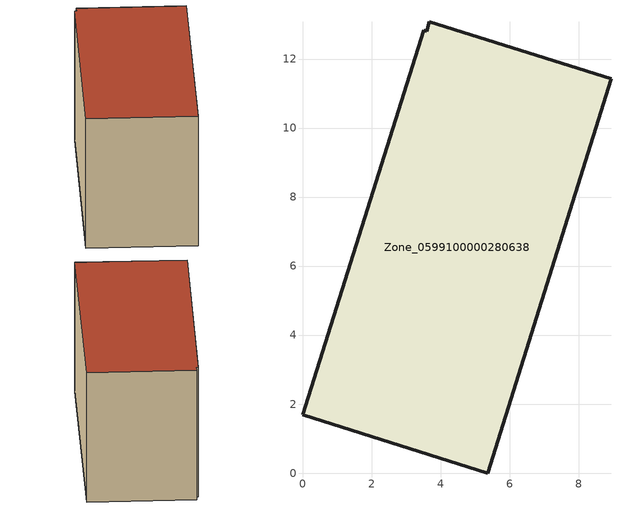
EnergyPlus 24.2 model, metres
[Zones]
Zone_0599100000280638
 floor ground (C_G): 3.67,13.08 8.94,11.43 5.37,0 0,1.69 3.52,12.83 3.59,12.81 z0
 wall outside (C_F): 5.37,0 8.94,11.43 3.67,13.08 3.59,12.81 3.52,12.83 0,1.69 5.37,0 z0:7.31
 roof outside (C_R): 8.94,11.43 3.67,13.08 3.59,12.81 3.52,12.83 0,1.69 5.37,0 z7.31
[BUILDING]
Pand.0599100000280638: North Axis=0; Terrain=City; Loads Convergence Tolerance Value=0.04; Temperature Convergence Tolerance Value=0.4; Solar Distribution=FullExterior; Maximum Number of Warmup Days=25; Minimum Number of Warmup Days=1
[Site:Location]
Rotterdam.The.Hague.AP_ZH_NLD Design_Conditions: Latitude=51.96; Longitude=4.45; Time Zone=1; Elevation=-4.5
[SITE:GROUNDTEMPERATURE:BUILDINGSURFACE]
18, 18, 18, 18, 18, 18, 18, 18, 18, 18, 18, 18
[MATERIAL] Thermal Absorptance=0.9; Solar Absorptance=0.7; Visible Absorptance=0.7
Name | Roughness | Thickness | Conductivity | Density | Specific Heat
G.TC.1975-1991 | MediumSmooth | 0.15 | 0.288461 | 540 | 1210
F.TC.1975-1991 | Rough | 0.3 | 0.230769 | 1920 | 840
R.TC.1975-1991 | MediumRough | 0.2 | 0.153846 | 1500 | 1000
[CONSTRUCTION]
C_G: G.TC.1975-1991
C_F: F.TC.1975-1991
C_R: R.TC.1975-1991
[ZONE]
Zone_0599100000280638: Type=1; Multiplier=1; Ceiling Height=Autocalculate; Volume=Autocalculate; Floor Area=autocalculate; Part of Total Floor Area=Yes
[ZONEINFILTRATION:DESIGNFLOWRATE]
Infil_Zone_0599100000280638: Zone or ZoneList or Space or SpaceList=Zone_0599100000280638; Schedule=AlwaysOn; Design Flow Rate Calculation Method=Flow/Area; Flow Rate per Floor Area=0.003; Constant Term Coefficient=1; Temperature Term Coefficient=0; Velocity Term Coefficient=0; Velocity Squared Term Coefficient=0
[HVACTEMPLATE:ZONE:IDEALLOADSAIRSYSTEM]
Zone_0599100000280638: Maximum Heating Supply Air Temperature=50; Minimum Cooling Supply Air Temperature=13; Maximum Heating Supply Air Humidity Ratio=0.0156; Minimum Cooling Supply Air Humidity Ratio=0.0077; Heating Limit=NoLimit; Cooling Limit=NoLimit; Dehumidification Control Type=ConstantSensibleHeatRatio; Cooling Sensible Heat Ratio=0.7; Dehumidification Setpoint=60; Humidification Control Type=None; Humidification Setpoint=30; Outdoor Air Method=None; Outdoor Air Flow Rate per Person=0.00944; Outdoor Air Flow Rate per Zone Floor Area=0; Outdoor Air Flow Rate per Zone=0; Demand Controlled Ventilation Type=None; Outdoor Air Economizer Type=NoEconomizer; Heat Recovery Type=None; Sensible Heat Recovery Effectiveness=0.7; Latent Heat Recovery Effectiveness=0.65
[ZONECONTROL:THERMOSTAT]
ThermostatControl_Zone_0599100000280638: Zone or ZoneList=Zone_0599100000280638; Control Type Schedule=DualSetpointControlType; Control 1=Thermostat_Zone_0599100000280638; Temperature Difference Between Cutout And Setpoint=0
[THERMOSTATSETPOINT:DUALSETPOINT]
Thermostat_Zone_0599100000280638: Heating Setpoint Temperature Schedule=HeatingSetpoint_Zone_0599100000280638; Cooling Setpoint Temperature Schedule=CoolingSetpoint_Zone_0599100000280638
[SCHEDULE:COMPACT]
HeatingSetpoint_Zone_0599100000280638: Through: 12/31, For: AllDays, Until: 24:00, 21
CoolingSetpoint_Zone_0599100000280638: Through: 12/31, For: AllDays, Until: 24:00, 24
DualSetpointControlType: Through: 12/31, For: AllDays, Until: 24:00, 4
AlwaysOn: Through: 12/31, For: AllDays, Until: 24:00, 1
